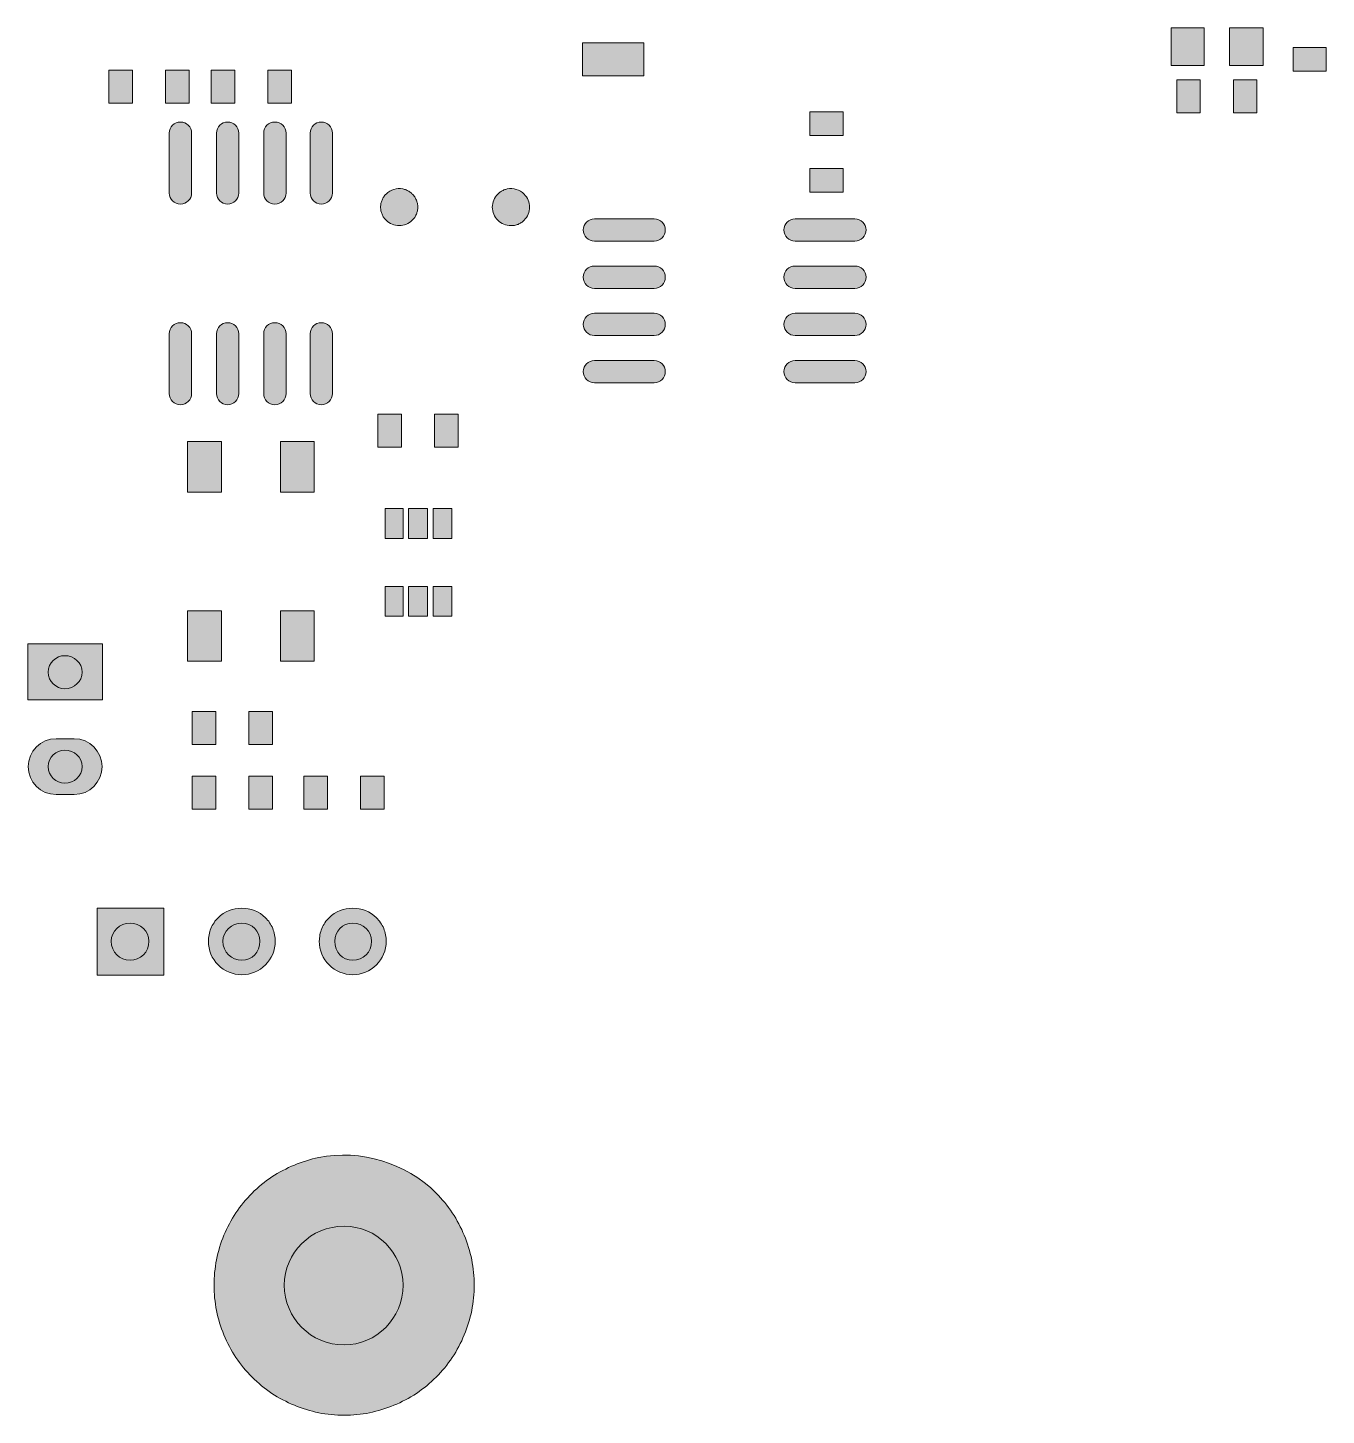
# Model space of a CAD drawing. Extents: x 146 to 361, y 242 to 614.
# Drawn here: x 147.4 to 246.4, y 241.7 to 347.5 of the extents above; entities that cross this region are included whole.
import ezdxf

# ---------------------------------------------------------------- set-up
doc = ezdxf.new("R2010")
doc.units = 0
doc.header["$MEASUREMENT"] = 0
doc.layers.add('Ebene 1', color=7, linetype='Continuous')

msp = doc.modelspace()

# ---------------------------------------------------------------- hatches: boundary and pattern name
at = {"layer": 'Ebene 1', "true_color": 0xffffff}
h = msp.add_hatch(color=7, dxfattribs=at)
h.dxf.hatch_style = 2
h.paths.add_polyline_path([(234.54, 344.63), (237.06, 344.63), (237.06, 347.51), (234.54, 347.51)])
h = msp.add_hatch(color=7, dxfattribs=at)
h.dxf.hatch_style = 2
h.paths.add_polyline_path([(238.98, 344.63), (241.56, 344.63), (241.56, 347.51), (238.98, 347.51)])
h = msp.add_hatch(color=7, dxfattribs=at)
h.dxf.hatch_style = 2
h.paths.add_polyline_path([(189.66, 343.85), (194.34, 343.85), (194.34, 346.37), (189.66, 346.37)])
h = msp.add_hatch(color=7, dxfattribs=at)
h.dxf.hatch_style = 2
h.paths.add_polyline_path([(243.84, 344.21), (246.36, 344.21), (246.36, 346.01), (243.84, 346.01)])
h = msp.add_hatch(color=7, dxfattribs=at)
h.dxf.hatch_style = 2
h.paths.add_polyline_path([(153.54, 341.75), (155.34, 341.75), (155.34, 344.27), (153.54, 344.27)])
h = msp.add_hatch(color=7, dxfattribs=at)
h.dxf.hatch_style = 2
h.paths.add_polyline_path([(157.86, 341.75), (159.66, 341.75), (159.66, 344.27), (157.86, 344.27)])
h = msp.add_hatch(color=7, dxfattribs=at)
h.dxf.hatch_style = 2
h.paths.add_polyline_path([(161.34, 341.75), (163.14, 341.75), (163.14, 344.27), (161.34, 344.27)])
h = msp.add_hatch(color=7, dxfattribs=at)
h.dxf.hatch_style = 2
h.paths.add_polyline_path([(165.66, 341.75), (167.46, 341.75), (167.46, 344.27), (165.66, 344.27)])
h = msp.add_hatch(color=7, dxfattribs=at)
h.dxf.hatch_style = 2
h.paths.add_polyline_path([(234.96, 341.03), (236.76, 341.03), (236.76, 343.55), (234.96, 343.55)])
h = msp.add_hatch(color=7, dxfattribs=at)
h.dxf.hatch_style = 2
h.paths.add_polyline_path([(239.28, 341.03), (241.08, 341.03), (241.08, 343.55), (239.28, 343.55)])
h = msp.add_hatch(color=7, dxfattribs=at)
h.dxf.hatch_style = 2
h.paths.add_polyline_path([(207, 339.29), (209.52, 339.29), (209.52, 341.09), (207, 341.09)])
h = msp.add_hatch(color=7, dxfattribs=at)
h.dxf.hatch_style = 2
edge = h.paths.add_edge_path()
edge.add_spline(control_points=[(159, 334.06), (158.53, 334.06), (158.15, 334.44), (158.15, 334.91), (158.15, 334.91), (158.15, 339.47), (158.15, 339.47), (158.15, 339.94), (158.53, 340.32), (159, 340.32), (159.47, 340.32), (159.85, 339.94), (159.85, 339.47), (159.85, 339.47), (159.85, 334.91), (159.85, 334.91), (159.85, 334.44), (159.47, 334.06), (159, 334.06)], knot_values=[0, 0, 0, 0, 1, 1, 1, 2, 2, 2, 3, 3, 3, 4, 4, 4, 5, 5, 5, 6, 6, 6, 6], degree=3, periodic=1)
h = msp.add_hatch(color=7, dxfattribs=at)
h.dxf.hatch_style = 2
edge = h.paths.add_edge_path()
edge.add_spline(control_points=[(162.6, 334.06), (162.13, 334.06), (161.75, 334.44), (161.75, 334.91), (161.75, 334.91), (161.75, 339.47), (161.75, 339.47), (161.75, 339.94), (162.13, 340.32), (162.6, 340.32), (163.07, 340.32), (163.45, 339.94), (163.45, 339.47), (163.45, 339.47), (163.45, 334.91), (163.45, 334.91), (163.45, 334.44), (163.07, 334.06), (162.6, 334.06)], knot_values=[0, 0, 0, 0, 1, 1, 1, 2, 2, 2, 3, 3, 3, 4, 4, 4, 5, 5, 5, 6, 6, 6, 6], degree=3, periodic=1)
h = msp.add_hatch(color=7, dxfattribs=at)
h.dxf.hatch_style = 2
edge = h.paths.add_edge_path()
edge.add_spline(control_points=[(166.2, 334.06), (165.73, 334.06), (165.35, 334.44), (165.35, 334.91), (165.35, 334.91), (165.35, 339.47), (165.35, 339.47), (165.35, 339.94), (165.73, 340.32), (166.2, 340.32), (166.67, 340.32), (167.05, 339.94), (167.05, 339.47), (167.05, 339.47), (167.05, 334.91), (167.05, 334.91), (167.05, 334.44), (166.67, 334.06), (166.2, 334.06)], knot_values=[0, 0, 0, 0, 1, 1, 1, 2, 2, 2, 3, 3, 3, 4, 4, 4, 5, 5, 5, 6, 6, 6, 6], degree=3, periodic=1)
h = msp.add_hatch(color=7, dxfattribs=at)
h.dxf.hatch_style = 2
edge = h.paths.add_edge_path()
edge.add_spline(control_points=[(169.74, 334.06), (169.27, 334.06), (168.89, 334.44), (168.89, 334.91), (168.89, 334.91), (168.89, 339.47), (168.89, 339.47), (168.89, 339.94), (169.27, 340.32), (169.74, 340.32), (170.21, 340.32), (170.59, 339.94), (170.59, 339.47), (170.59, 339.47), (170.59, 334.91), (170.59, 334.91), (170.59, 334.44), (170.21, 334.06), (169.74, 334.06)], knot_values=[0, 0, 0, 0, 1, 1, 1, 2, 2, 2, 3, 3, 3, 4, 4, 4, 5, 5, 5, 6, 6, 6, 6], degree=3, periodic=1)
h = msp.add_hatch(color=7, dxfattribs=at)
h.dxf.hatch_style = 2
h.paths.add_polyline_path([(207, 334.97), (209.52, 334.97), (209.52, 336.77), (207, 336.77)])
h = msp.add_hatch(color=7, dxfattribs=at)
h.dxf.hatch_style = 2
edge = h.paths.add_edge_path()
edge.add_spline(control_points=[(175.68, 332.42), (175.31, 332.42), (174.94, 332.57), (174.68, 332.83), (174.61, 332.89), (174.55, 332.97), (174.5, 333.04), (174.45, 333.12), (174.41, 333.2), (174.37, 333.29), (174.34, 333.37), (174.31, 333.46), (174.29, 333.55), (174.27, 333.65), (174.26, 333.74), (174.26, 333.83), (174.26, 333.92), (174.27, 334.02), (174.29, 334.11), (174.31, 334.2), (174.34, 334.29), (174.37, 334.37), (174.41, 334.46), (174.45, 334.54), (174.5, 334.62), (174.55, 334.7), (174.61, 334.77), (174.68, 334.83), (175.01, 335.16), (175.5, 335.31), (175.96, 335.22), (176.05, 335.2), (176.14, 335.18), (176.22, 335.14), (176.31, 335.1), (176.39, 335.06), (176.47, 335.01), (176.55, 334.96), (176.62, 334.9), (176.68, 334.83), (176.75, 334.77), (176.81, 334.7), (176.86, 334.62), (176.91, 334.54), (176.95, 334.46), (176.99, 334.37), (177.02, 334.29), (177.05, 334.2), (177.07, 334.11), (177.09, 334.02), (177.1, 333.92), (177.1, 333.83), (177.1, 333.74), (177.09, 333.65), (177.07, 333.55), (177.05, 333.46), (177.02, 333.37), (176.99, 333.29), (176.95, 333.2), (176.91, 333.12), (176.86, 333.04), (176.81, 332.97), (176.75, 332.89), (176.68, 332.83), (176.42, 332.57), (176.06, 332.42), (175.68, 332.42)], knot_values=[0, 0, 0, 0, 1, 1, 1, 2, 2, 2, 3, 3, 3, 4, 4, 4, 5, 5, 5, 6, 6, 6, 7, 7, 7, 8, 8, 8, 9, 9, 9, 10, 10, 10, 11, 11, 11, 12, 12, 12, 13, 13, 13, 14, 14, 14, 15, 15, 15, 16, 16, 16, 17, 17, 17, 18, 18, 18, 19, 19, 19, 20, 20, 20, 21, 21, 21, 22, 22, 22, 22], degree=3, periodic=1)
h = msp.add_hatch(color=7, dxfattribs=at)
h.dxf.hatch_style = 2
edge = h.paths.add_edge_path()
edge.add_spline(control_points=[(184.2, 332.42), (183.83, 332.42), (183.46, 332.57), (183.2, 332.83), (182.93, 333.09), (182.78, 333.46), (182.78, 333.83), (182.78, 334.2), (182.93, 334.57), (183.2, 334.83), (183.26, 334.9), (183.34, 334.96), (183.41, 335.01), (183.49, 335.06), (183.57, 335.1), (183.66, 335.14), (183.74, 335.18), (183.83, 335.2), (183.92, 335.22), (184.38, 335.31), (184.87, 335.16), (185.2, 334.83), (185.47, 334.57), (185.62, 334.2), (185.62, 333.83), (185.62, 333.46), (185.47, 333.09), (185.2, 332.83), (185.14, 332.76), (185.06, 332.7), (184.99, 332.65), (184.91, 332.6), (184.83, 332.56), (184.74, 332.52), (184.66, 332.49), (184.57, 332.46), (184.48, 332.44), (184.39, 332.42), (184.29, 332.42), (184.2, 332.42)], knot_values=[0, 0, 0, 0, 1, 1, 1, 2, 2, 2, 3, 3, 3, 4, 4, 4, 5, 5, 5, 6, 6, 6, 7, 7, 7, 8, 8, 8, 9, 9, 9, 10, 10, 10, 11, 11, 11, 12, 12, 12, 13, 13, 13, 13], degree=3, periodic=1)
h = msp.add_hatch(color=7, dxfattribs=at)
h.dxf.hatch_style = 2
edge = h.paths.add_edge_path()
edge.add_spline(control_points=[(195.12, 331.24), (195.12, 331.24), (190.56, 331.24), (190.56, 331.24), (190.09, 331.24), (189.71, 331.62), (189.71, 332.09), (189.71, 332.56), (190.09, 332.94), (190.56, 332.94), (190.56, 332.94), (195.12, 332.94), (195.12, 332.94), (195.59, 332.94), (195.97, 332.56), (195.97, 332.09), (195.97, 331.62), (195.59, 331.24), (195.12, 331.24)], knot_values=[0, 0, 0, 0, 1, 1, 1, 2, 2, 2, 3, 3, 3, 4, 4, 4, 5, 5, 5, 6, 6, 6, 6], degree=3, periodic=1)
h = msp.add_hatch(color=7, dxfattribs=at)
h.dxf.hatch_style = 2
edge = h.paths.add_edge_path()
edge.add_spline(control_points=[(210.42, 331.24), (210.42, 331.24), (205.86, 331.24), (205.86, 331.24), (205.39, 331.24), (205.01, 331.62), (205.01, 332.09), (205.01, 332.56), (205.39, 332.94), (205.86, 332.94), (205.86, 332.94), (210.42, 332.94), (210.42, 332.94), (210.89, 332.94), (211.27, 332.56), (211.27, 332.09), (211.27, 331.62), (210.89, 331.24), (210.42, 331.24)], knot_values=[0, 0, 0, 0, 1, 1, 1, 2, 2, 2, 3, 3, 3, 4, 4, 4, 5, 5, 5, 6, 6, 6, 6], degree=3, periodic=1)
h = msp.add_hatch(color=7, dxfattribs=at)
h.dxf.hatch_style = 2
edge = h.paths.add_edge_path()
edge.add_spline(control_points=[(195.12, 327.64), (195.12, 327.64), (190.56, 327.64), (190.56, 327.64), (190.09, 327.64), (189.71, 328.02), (189.71, 328.49), (189.71, 328.96), (190.09, 329.34), (190.56, 329.34), (190.56, 329.34), (195.12, 329.34), (195.12, 329.34), (195.59, 329.34), (195.97, 328.96), (195.97, 328.49), (195.97, 328.02), (195.59, 327.64), (195.12, 327.64)], knot_values=[0, 0, 0, 0, 1, 1, 1, 2, 2, 2, 3, 3, 3, 4, 4, 4, 5, 5, 5, 6, 6, 6, 6], degree=3, periodic=1)
h = msp.add_hatch(color=7, dxfattribs=at)
h.dxf.hatch_style = 2
edge = h.paths.add_edge_path()
edge.add_spline(control_points=[(210.42, 327.64), (210.42, 327.64), (205.86, 327.64), (205.86, 327.64), (205.39, 327.64), (205.01, 328.02), (205.01, 328.49), (205.01, 328.96), (205.39, 329.34), (205.86, 329.34), (205.86, 329.34), (210.42, 329.34), (210.42, 329.34), (210.89, 329.34), (211.27, 328.96), (211.27, 328.49), (211.27, 328.02), (210.89, 327.64), (210.42, 327.64)], knot_values=[0, 0, 0, 0, 1, 1, 1, 2, 2, 2, 3, 3, 3, 4, 4, 4, 5, 5, 5, 6, 6, 6, 6], degree=3, periodic=1)
h = msp.add_hatch(color=7, dxfattribs=at)
h.dxf.hatch_style = 2
edge = h.paths.add_edge_path()
edge.add_spline(control_points=[(159, 318.76), (158.53, 318.76), (158.15, 319.14), (158.15, 319.61), (158.15, 319.61), (158.15, 324.17), (158.15, 324.17), (158.15, 324.64), (158.53, 325.02), (159, 325.02), (159.47, 325.02), (159.85, 324.64), (159.85, 324.17), (159.85, 324.17), (159.85, 319.61), (159.85, 319.61), (159.85, 319.14), (159.47, 318.76), (159, 318.76)], knot_values=[0, 0, 0, 0, 1, 1, 1, 2, 2, 2, 3, 3, 3, 4, 4, 4, 5, 5, 5, 6, 6, 6, 6], degree=3, periodic=1)
h = msp.add_hatch(color=7, dxfattribs=at)
h.dxf.hatch_style = 2
edge = h.paths.add_edge_path()
edge.add_spline(control_points=[(162.6, 318.76), (162.13, 318.76), (161.75, 319.14), (161.75, 319.61), (161.75, 319.61), (161.75, 324.17), (161.75, 324.17), (161.75, 324.64), (162.13, 325.02), (162.6, 325.02), (163.07, 325.02), (163.45, 324.64), (163.45, 324.17), (163.45, 324.17), (163.45, 319.61), (163.45, 319.61), (163.45, 319.14), (163.07, 318.76), (162.6, 318.76)], knot_values=[0, 0, 0, 0, 1, 1, 1, 2, 2, 2, 3, 3, 3, 4, 4, 4, 5, 5, 5, 6, 6, 6, 6], degree=3, periodic=1)
h = msp.add_hatch(color=7, dxfattribs=at)
h.dxf.hatch_style = 2
edge = h.paths.add_edge_path()
edge.add_spline(control_points=[(166.2, 318.76), (165.73, 318.76), (165.35, 319.14), (165.35, 319.61), (165.35, 319.61), (165.35, 324.17), (165.35, 324.17), (165.35, 324.64), (165.73, 325.02), (166.2, 325.02), (166.67, 325.02), (167.05, 324.64), (167.05, 324.17), (167.05, 324.17), (167.05, 319.61), (167.05, 319.61), (167.05, 319.14), (166.67, 318.76), (166.2, 318.76)], knot_values=[0, 0, 0, 0, 1, 1, 1, 2, 2, 2, 3, 3, 3, 4, 4, 4, 5, 5, 5, 6, 6, 6, 6], degree=3, periodic=1)
h = msp.add_hatch(color=7, dxfattribs=at)
h.dxf.hatch_style = 2
edge = h.paths.add_edge_path()
edge.add_spline(control_points=[(169.74, 318.76), (169.27, 318.76), (168.89, 319.14), (168.89, 319.61), (168.89, 319.61), (168.89, 324.17), (168.89, 324.17), (168.89, 324.64), (169.27, 325.02), (169.74, 325.02), (170.21, 325.02), (170.59, 324.64), (170.59, 324.17), (170.59, 324.17), (170.59, 319.61), (170.59, 319.61), (170.59, 319.14), (170.21, 318.76), (169.74, 318.76)], knot_values=[0, 0, 0, 0, 1, 1, 1, 2, 2, 2, 3, 3, 3, 4, 4, 4, 5, 5, 5, 6, 6, 6, 6], degree=3, periodic=1)
h = msp.add_hatch(color=7, dxfattribs=at)
h.dxf.hatch_style = 2
edge = h.paths.add_edge_path()
edge.add_spline(control_points=[(195.12, 324.04), (195.12, 324.04), (190.56, 324.04), (190.56, 324.04), (190.09, 324.04), (189.71, 324.42), (189.71, 324.89), (189.71, 325.36), (190.09, 325.74), (190.56, 325.74), (190.56, 325.74), (195.12, 325.74), (195.12, 325.74), (195.59, 325.74), (195.97, 325.36), (195.97, 324.89), (195.97, 324.42), (195.59, 324.04), (195.12, 324.04)], knot_values=[0, 0, 0, 0, 1, 1, 1, 2, 2, 2, 3, 3, 3, 4, 4, 4, 5, 5, 5, 6, 6, 6, 6], degree=3, periodic=1)
h = msp.add_hatch(color=7, dxfattribs=at)
h.dxf.hatch_style = 2
edge = h.paths.add_edge_path()
edge.add_spline(control_points=[(210.42, 324.04), (210.42, 324.04), (205.86, 324.04), (205.86, 324.04), (205.39, 324.04), (205.01, 324.42), (205.01, 324.89), (205.01, 325.36), (205.39, 325.74), (205.86, 325.74), (205.86, 325.74), (210.42, 325.74), (210.42, 325.74), (210.89, 325.74), (211.27, 325.36), (211.27, 324.89), (211.27, 324.42), (210.89, 324.04), (210.42, 324.04)], knot_values=[0, 0, 0, 0, 1, 1, 1, 2, 2, 2, 3, 3, 3, 4, 4, 4, 5, 5, 5, 6, 6, 6, 6], degree=3, periodic=1)
h = msp.add_hatch(color=7, dxfattribs=at)
h.dxf.hatch_style = 2
edge = h.paths.add_edge_path()
edge.add_spline(control_points=[(195.12, 320.44), (195.12, 320.44), (190.56, 320.44), (190.56, 320.44), (190.09, 320.44), (189.71, 320.82), (189.71, 321.29), (189.71, 321.76), (190.09, 322.14), (190.56, 322.14), (190.56, 322.14), (195.12, 322.14), (195.12, 322.14), (195.59, 322.14), (195.97, 321.76), (195.97, 321.29), (195.97, 320.82), (195.59, 320.44), (195.12, 320.44)], knot_values=[0, 0, 0, 0, 1, 1, 1, 2, 2, 2, 3, 3, 3, 4, 4, 4, 5, 5, 5, 6, 6, 6, 6], degree=3, periodic=1)
h = msp.add_hatch(color=7, dxfattribs=at)
h.dxf.hatch_style = 2
edge = h.paths.add_edge_path()
edge.add_spline(control_points=[(210.42, 320.44), (210.42, 320.44), (205.86, 320.44), (205.86, 320.44), (205.39, 320.44), (205.01, 320.82), (205.01, 321.29), (205.01, 321.76), (205.39, 322.14), (205.86, 322.14), (205.86, 322.14), (210.42, 322.14), (210.42, 322.14), (210.89, 322.14), (211.27, 321.76), (211.27, 321.29), (211.27, 320.82), (210.89, 320.44), (210.42, 320.44)], knot_values=[0, 0, 0, 0, 1, 1, 1, 2, 2, 2, 3, 3, 3, 4, 4, 4, 5, 5, 5, 6, 6, 6, 6], degree=3, periodic=1)
h = msp.add_hatch(color=7, dxfattribs=at)
h.dxf.hatch_style = 2
h.paths.add_polyline_path([(174.06, 315.53), (175.86, 315.53), (175.86, 318.05), (174.06, 318.05)])
h = msp.add_hatch(color=7, dxfattribs=at)
h.dxf.hatch_style = 2
h.paths.add_polyline_path([(178.38, 315.53), (180.18, 315.53), (180.18, 318.05), (178.38, 318.05)])
h = msp.add_hatch(color=7, dxfattribs=at)
h.dxf.hatch_style = 2
h.paths.add_polyline_path([(159.54, 312.11), (162.12, 312.11), (162.12, 315.95), (159.54, 315.95)])
h = msp.add_hatch(color=7, dxfattribs=at)
h.dxf.hatch_style = 2
h.paths.add_polyline_path([(166.62, 312.11), (169.2, 312.11), (169.2, 315.95), (166.62, 315.95)])
h = msp.add_hatch(color=7, dxfattribs=at)
h.dxf.hatch_style = 2
h.paths.add_polyline_path([(174.6, 308.57), (175.98, 308.57), (175.98, 310.85), (174.6, 310.85)])
h = msp.add_hatch(color=7, dxfattribs=at)
h.dxf.hatch_style = 2
h.paths.add_polyline_path([(176.4, 308.57), (177.84, 308.57), (177.84, 310.85), (176.4, 310.85)])
h = msp.add_hatch(color=7, dxfattribs=at)
h.dxf.hatch_style = 2
h.paths.add_polyline_path([(178.26, 308.57), (179.7, 308.57), (179.7, 310.85), (178.26, 310.85)])
h = msp.add_hatch(color=7, dxfattribs=at)
h.dxf.hatch_style = 2
h.paths.add_polyline_path([(174.6, 302.63), (175.98, 302.63), (175.98, 304.91), (174.6, 304.91)])
h = msp.add_hatch(color=7, dxfattribs=at)
h.dxf.hatch_style = 2
h.paths.add_polyline_path([(176.4, 302.63), (177.84, 302.63), (177.84, 304.91), (176.4, 304.91)])
h = msp.add_hatch(color=7, dxfattribs=at)
h.dxf.hatch_style = 2
h.paths.add_polyline_path([(178.26, 302.63), (179.7, 302.63), (179.7, 304.91), (178.26, 304.91)])
h = msp.add_hatch(color=7, dxfattribs=at)
h.dxf.hatch_style = 2
h.paths.add_polyline_path([(159.54, 299.21), (162.12, 299.21), (162.12, 303.05), (159.54, 303.05)])
h = msp.add_hatch(color=7, dxfattribs=at)
h.dxf.hatch_style = 2
h.paths.add_polyline_path([(166.62, 299.21), (169.2, 299.21), (169.2, 303.05), (166.62, 303.05)])
h = msp.add_hatch(color=7, dxfattribs=at)
h.dxf.hatch_style = 2
h.paths.add_polyline_path([(147.36, 296.27), (153.06, 296.27), (153.06, 300.53), (147.36, 300.53)])
h = msp.add_hatch(color=7, dxfattribs=at)
h.dxf.hatch_style = 2
h.paths.add_polyline_path([(159.9, 292.85), (161.7, 292.85), (161.7, 295.37), (159.9, 295.37)])
h = msp.add_hatch(color=7, dxfattribs=at)
h.dxf.hatch_style = 2
h.paths.add_polyline_path([(164.22, 292.85), (166.02, 292.85), (166.02, 295.37), (164.22, 295.37)])
h = msp.add_hatch(color=7, dxfattribs=at)
h.dxf.hatch_style = 2
edge = h.paths.add_edge_path()
edge.add_spline(control_points=[(150.9, 289.04), (150.9, 289.04), (149.52, 289.04), (149.52, 289.04), (148.35, 289.04), (147.39, 290), (147.39, 291.17), (147.39, 292.34), (148.35, 293.3), (149.52, 293.3), (149.52, 293.3), (150.9, 293.3), (150.9, 293.3), (152.07, 293.3), (153.03, 292.34), (153.03, 291.17), (153.03, 290), (152.07, 289.04), (150.9, 289.04)], knot_values=[0, 0, 0, 0, 1, 1, 1, 2, 2, 2, 3, 3, 3, 4, 4, 4, 5, 5, 5, 6, 6, 6, 6], degree=3, periodic=1)
h = msp.add_hatch(color=7, dxfattribs=at)
h.dxf.hatch_style = 2
h.paths.add_polyline_path([(159.9, 287.93), (161.7, 287.93), (161.7, 290.45), (159.9, 290.45)])
h = msp.add_hatch(color=7, dxfattribs=at)
h.dxf.hatch_style = 2
h.paths.add_polyline_path([(164.22, 287.93), (166.02, 287.93), (166.02, 290.45), (164.22, 290.45)])
h = msp.add_hatch(color=7, dxfattribs=at)
h.dxf.hatch_style = 2
h.paths.add_polyline_path([(168.42, 287.93), (170.22, 287.93), (170.22, 290.45), (168.42, 290.45)])
h = msp.add_hatch(color=7, dxfattribs=at)
h.dxf.hatch_style = 2
h.paths.add_polyline_path([(172.74, 287.93), (174.54, 287.93), (174.54, 290.45), (172.74, 290.45)])
h = msp.add_hatch(color=7, dxfattribs=at)
h.dxf.hatch_style = 2
edge = h.paths.add_edge_path()
edge.add_spline(control_points=[(163.68, 275.3), (163.01, 275.3), (162.35, 275.57), (161.88, 276.05), (161.4, 276.52), (161.13, 277.18), (161.13, 277.85), (161.13, 278.02), (161.15, 278.18), (161.18, 278.35), (161.21, 278.51), (161.26, 278.67), (161.32, 278.83), (161.39, 278.98), (161.47, 279.13), (161.56, 279.27), (161.65, 279.41), (161.76, 279.54), (161.88, 279.65), (162.82, 280.61), (164.54, 280.61), (165.48, 279.65), (165.6, 279.54), (165.71, 279.41), (165.8, 279.27), (165.89, 279.13), (165.97, 278.98), (166.04, 278.83), (166.1, 278.67), (166.15, 278.51), (166.18, 278.35), (166.22, 278.18), (166.23, 278.02), (166.23, 277.85), (166.23, 277.18), (165.96, 276.52), (165.48, 276.05), (165.01, 275.57), (164.35, 275.3), (163.68, 275.3)], knot_values=[0, 0, 0, 0, 1, 1, 1, 2, 2, 2, 3, 3, 3, 4, 4, 4, 5, 5, 5, 6, 6, 6, 7, 7, 7, 8, 8, 8, 9, 9, 9, 10, 10, 10, 11, 11, 11, 12, 12, 12, 13, 13, 13, 13], degree=3, periodic=1)
h = msp.add_hatch(color=7, dxfattribs=at)
h.dxf.hatch_style = 2
edge = h.paths.add_edge_path()
edge.add_spline(control_points=[(172.14, 275.3), (171.47, 275.3), (170.81, 275.57), (170.34, 276.05), (169.86, 276.52), (169.59, 277.18), (169.59, 277.85), (169.59, 278.02), (169.61, 278.18), (169.64, 278.35), (169.67, 278.51), (169.72, 278.67), (169.78, 278.83), (169.85, 278.98), (169.93, 279.13), (170.02, 279.27), (170.11, 279.41), (170.22, 279.54), (170.34, 279.65), (171.28, 280.61), (173, 280.61), (173.94, 279.65), (174.06, 279.54), (174.17, 279.41), (174.26, 279.27), (174.35, 279.13), (174.43, 278.98), (174.5, 278.83), (174.56, 278.67), (174.61, 278.51), (174.64, 278.35), (174.68, 278.18), (174.69, 278.02), (174.69, 277.85), (174.69, 277.18), (174.42, 276.52), (173.94, 276.05), (173.47, 275.57), (172.81, 275.3), (172.14, 275.3)], knot_values=[0, 0, 0, 0, 1, 1, 1, 2, 2, 2, 3, 3, 3, 4, 4, 4, 5, 5, 5, 6, 6, 6, 7, 7, 7, 8, 8, 8, 9, 9, 9, 10, 10, 10, 11, 11, 11, 12, 12, 12, 13, 13, 13, 13], degree=3, periodic=1)
h = msp.add_hatch(color=7, dxfattribs=at)
h.dxf.hatch_style = 2
h.paths.add_polyline_path([(152.64, 275.27), (157.74, 275.27), (157.74, 280.37), (152.64, 280.37)])
h = msp.add_hatch(color=7, dxfattribs=at)
h.dxf.hatch_style = 2
edge = h.paths.add_edge_path()
edge.add_spline(control_points=[(171.48, 241.71), (170.83, 241.71), (170.18, 241.77), (169.54, 241.9), (168.91, 242.03), (168.28, 242.22), (167.69, 242.47), (167.09, 242.72), (166.51, 243.02), (165.97, 243.38), (165.43, 243.74), (164.92, 244.16), (164.46, 244.62), (164.01, 245.07), (163.59, 245.58), (163.23, 246.12), (162.87, 246.66), (162.57, 247.24), (162.32, 247.84), (162.07, 248.44), (161.88, 249.06), (161.75, 249.69), (161.63, 250.33), (161.56, 250.98), (161.56, 251.63), (161.56, 252.28), (161.63, 252.93), (161.75, 253.57), (161.88, 254.2), (162.07, 254.83), (162.32, 255.43), (162.57, 256.02), (162.87, 256.6), (163.23, 257.14), (163.59, 257.68), (164.01, 258.19), (164.46, 258.65), (164.92, 259.1), (165.43, 259.52), (165.97, 259.88), (166.51, 260.24), (167.09, 260.54), (167.69, 260.79), (168.28, 261.04), (168.91, 261.23), (169.54, 261.36), (172.76, 262.01), (176.19, 260.95), (178.5, 258.65), (178.95, 258.19), (179.37, 257.68), (179.73, 257.14), (180.09, 256.6), (180.39, 256.02), (180.64, 255.43), (180.89, 254.83), (181.08, 254.2), (181.21, 253.57), (181.34, 252.93), (181.4, 252.28), (181.4, 251.63), (181.4, 250.98), (181.34, 250.33), (181.21, 249.69), (181.08, 249.06), (180.89, 248.44), (180.64, 247.84), (180.39, 247.24), (180.09, 246.66), (179.73, 246.12), (179.37, 245.58), (178.95, 245.07), (178.5, 244.62), (178.04, 244.16), (177.53, 243.74), (176.99, 243.38), (176.45, 243.02), (175.87, 242.72), (175.27, 242.47), (174.68, 242.22), (174.05, 242.03), (173.42, 241.9), (172.78, 241.77), (172.13, 241.71), (171.48, 241.71)], knot_values=[0, 0, 0, 0, 1, 1, 1, 2, 2, 2, 3, 3, 3, 4, 4, 4, 5, 5, 5, 6, 6, 6, 7, 7, 7, 8, 8, 8, 9, 9, 9, 10, 10, 10, 11, 11, 11, 12, 12, 12, 13, 13, 13, 14, 14, 14, 15, 15, 15, 16, 16, 16, 17, 17, 17, 18, 18, 18, 19, 19, 19, 20, 20, 20, 21, 21, 21, 22, 22, 22, 23, 23, 23, 24, 24, 24, 25, 25, 25, 26, 26, 26, 27, 27, 27, 28, 28, 28, 28], degree=3, periodic=1)

# ---------------------------------------------------------------- linework, layer by layer
at = {"layer": 'Ebene 1', "lineweight": 0}
for points in [[(234.54, 344.63), (237.06, 344.63), (237.06, 347.51), (234.54, 347.51), (234.54, 344.63)], [(238.98, 344.63), (241.56, 344.63), (241.56, 347.51), (238.98, 347.51), (238.98, 344.63)], [(189.66, 343.85), (194.34, 343.85), (194.34, 346.37), (189.66, 346.37), (189.66, 343.85)], [(243.84, 344.21), (246.36, 344.21), (246.36, 346.01), (243.84, 346.01), (243.84, 344.21)], [(153.54, 341.75), (155.34, 341.75), (155.34, 344.27), (153.54, 344.27), (153.54, 341.75)], [(157.86, 341.75), (159.66, 341.75), (159.66, 344.27), (157.86, 344.27), (157.86, 341.75)], [(161.34, 341.75), (163.14, 341.75), (163.14, 344.27), (161.34, 344.27), (161.34, 341.75)], [(165.66, 341.75), (167.46, 341.75), (167.46, 344.27), (165.66, 344.27), (165.66, 341.75)], [(234.96, 341.03), (236.76, 341.03), (236.76, 343.55), (234.96, 343.55), (234.96, 341.03)], [(239.28, 341.03), (241.08, 341.03), (241.08, 343.55), (239.28, 343.55), (239.28, 341.03)], [(207, 339.29), (209.52, 339.29), (209.52, 341.09), (207, 341.09), (207, 339.29)], [(207, 334.97), (209.52, 334.97), (209.52, 336.77), (207, 336.77), (207, 334.97)], [(174.06, 315.53), (175.86, 315.53), (175.86, 318.05), (174.06, 318.05), (174.06, 315.53)], [(178.38, 315.53), (180.18, 315.53), (180.18, 318.05), (178.38, 318.05), (178.38, 315.53)], [(159.54, 312.11), (162.12, 312.11), (162.12, 315.95), (159.54, 315.95), (159.54, 312.11)], [(166.62, 312.11), (169.2, 312.11), (169.2, 315.95), (166.62, 315.95), (166.62, 312.11)], [(174.6, 308.57), (175.98, 308.57), (175.98, 310.85), (174.6, 310.85), (174.6, 308.57)], [(176.4, 308.57), (177.84, 308.57), (177.84, 310.85), (176.4, 310.85), (176.4, 308.57)], [(178.26, 308.57), (179.7, 308.57), (179.7, 310.85), (178.26, 310.85), (178.26, 308.57)], [(174.6, 302.63), (175.98, 302.63), (175.98, 304.91), (174.6, 304.91), (174.6, 302.63)], [(176.4, 302.63), (177.84, 302.63), (177.84, 304.91), (176.4, 304.91), (176.4, 302.63)], [(178.26, 302.63), (179.7, 302.63), (179.7, 304.91), (178.26, 304.91), (178.26, 302.63)], [(159.54, 299.21), (162.12, 299.21), (162.12, 303.05), (159.54, 303.05), (159.54, 299.21)], [(166.62, 299.21), (169.2, 299.21), (169.2, 303.05), (166.62, 303.05), (166.62, 299.21)], [(147.36, 296.27), (153.06, 296.27), (153.06, 300.53), (147.36, 300.53), (147.36, 296.27)], [(159.9, 292.85), (161.7, 292.85), (161.7, 295.37), (159.9, 295.37), (159.9, 292.85)], [(164.22, 292.85), (166.02, 292.85), (166.02, 295.37), (164.22, 295.37), (164.22, 292.85)], [(159.9, 287.93), (161.7, 287.93), (161.7, 290.45), (159.9, 290.45), (159.9, 287.93)], [(164.22, 287.93), (166.02, 287.93), (166.02, 290.45), (164.22, 290.45), (164.22, 287.93)], [(168.42, 287.93), (170.22, 287.93), (170.22, 290.45), (168.42, 290.45), (168.42, 287.93)], [(172.74, 287.93), (174.54, 287.93), (174.54, 290.45), (172.74, 290.45), (172.74, 287.93)], [(152.64, 275.27), (157.74, 275.27), (157.74, 280.37), (152.64, 280.37), (152.64, 275.27)]]:
    msp.add_lwpolyline(points, dxfattribs=at)
for points, knots in [([(159, 334.06), (158.53, 334.06), (158.15, 334.44), (158.15, 334.91), (158.15, 334.91), (158.15, 339.47), (158.15, 339.47), (158.15, 339.94), (158.53, 340.32), (159, 340.32), (159.47, 340.32), (159.85, 339.94), (159.85, 339.47), (159.85, 339.47), (159.85, 334.91), (159.85, 334.91), (159.85, 334.44), (159.47, 334.06), (159, 334.06)], [0, 0, 0, 0, 1, 1, 1, 2, 2, 2, 3, 3, 3, 4, 4, 4, 5, 5, 5, 6, 6, 6, 6]), ([(162.6, 334.06), (162.13, 334.06), (161.75, 334.44), (161.75, 334.91), (161.75, 334.91), (161.75, 339.47), (161.75, 339.47), (161.75, 339.94), (162.13, 340.32), (162.6, 340.32), (163.07, 340.32), (163.45, 339.94), (163.45, 339.47), (163.45, 339.47), (163.45, 334.91), (163.45, 334.91), (163.45, 334.44), (163.07, 334.06), (162.6, 334.06)], [0, 0, 0, 0, 1, 1, 1, 2, 2, 2, 3, 3, 3, 4, 4, 4, 5, 5, 5, 6, 6, 6, 6]), ([(166.2, 334.06), (165.73, 334.06), (165.35, 334.44), (165.35, 334.91), (165.35, 334.91), (165.35, 339.47), (165.35, 339.47), (165.35, 339.94), (165.73, 340.32), (166.2, 340.32), (166.67, 340.32), (167.05, 339.94), (167.05, 339.47), (167.05, 339.47), (167.05, 334.91), (167.05, 334.91), (167.05, 334.44), (166.67, 334.06), (166.2, 334.06)], [0, 0, 0, 0, 1, 1, 1, 2, 2, 2, 3, 3, 3, 4, 4, 4, 5, 5, 5, 6, 6, 6, 6]), ([(169.74, 334.06), (169.27, 334.06), (168.89, 334.44), (168.89, 334.91), (168.89, 334.91), (168.89, 339.47), (168.89, 339.47), (168.89, 339.94), (169.27, 340.32), (169.74, 340.32), (170.21, 340.32), (170.59, 339.94), (170.59, 339.47), (170.59, 339.47), (170.59, 334.91), (170.59, 334.91), (170.59, 334.44), (170.21, 334.06), (169.74, 334.06)], [0, 0, 0, 0, 1, 1, 1, 2, 2, 2, 3, 3, 3, 4, 4, 4, 5, 5, 5, 6, 6, 6, 6]), ([(175.68, 332.42), (175.31, 332.42), (174.94, 332.57), (174.68, 332.83), (174.61, 332.89), (174.55, 332.97), (174.5, 333.04), (174.45, 333.12), (174.41, 333.2), (174.37, 333.29), (174.34, 333.37), (174.31, 333.46), (174.29, 333.55), (174.27, 333.65), (174.26, 333.74), (174.26, 333.83), (174.26, 333.92), (174.27, 334.02), (174.29, 334.11), (174.31, 334.2), (174.34, 334.29), (174.37, 334.37), (174.41, 334.46), (174.45, 334.54), (174.5, 334.62), (174.55, 334.7), (174.61, 334.77), (174.68, 334.83), (175.01, 335.16), (175.5, 335.31), (175.96, 335.22), (176.05, 335.2), (176.14, 335.18), (176.22, 335.14), (176.31, 335.1), (176.39, 335.06), (176.47, 335.01), (176.55, 334.96), (176.62, 334.9), (176.68, 334.83), (176.75, 334.77), (176.81, 334.7), (176.86, 334.62), (176.91, 334.54), (176.95, 334.46), (176.99, 334.37), (177.02, 334.29), (177.05, 334.2), (177.07, 334.11), (177.09, 334.02), (177.1, 333.92), (177.1, 333.83), (177.1, 333.74), (177.09, 333.65), (177.07, 333.55), (177.05, 333.46), (177.02, 333.37), (176.99, 333.29), (176.95, 333.2), (176.91, 333.12), (176.86, 333.04), (176.81, 332.97), (176.75, 332.89), (176.68, 332.83), (176.42, 332.57), (176.06, 332.42), (175.68, 332.42)], [0, 0, 0, 0, 1, 1, 1, 2, 2, 2, 3, 3, 3, 4, 4, 4, 5, 5, 5, 6, 6, 6, 7, 7, 7, 8, 8, 8, 9, 9, 9, 10, 10, 10, 11, 11, 11, 12, 12, 12, 13, 13, 13, 14, 14, 14, 15, 15, 15, 16, 16, 16, 17, 17, 17, 18, 18, 18, 19, 19, 19, 20, 20, 20, 21, 21, 21, 22, 22, 22, 22]), ([(184.2, 332.42), (183.83, 332.42), (183.46, 332.57), (183.2, 332.83), (182.93, 333.09), (182.78, 333.46), (182.78, 333.83), (182.78, 334.2), (182.93, 334.57), (183.2, 334.83), (183.26, 334.9), (183.34, 334.96), (183.41, 335.01), (183.49, 335.06), (183.57, 335.1), (183.66, 335.14), (183.74, 335.18), (183.83, 335.2), (183.92, 335.22), (184.38, 335.31), (184.87, 335.16), (185.2, 334.83), (185.47, 334.57), (185.62, 334.2), (185.62, 333.83), (185.62, 333.46), (185.47, 333.09), (185.2, 332.83), (185.14, 332.76), (185.06, 332.7), (184.99, 332.65), (184.91, 332.6), (184.83, 332.56), (184.74, 332.52), (184.66, 332.49), (184.57, 332.46), (184.48, 332.44), (184.39, 332.42), (184.29, 332.42), (184.2, 332.42)], [0, 0, 0, 0, 1, 1, 1, 2, 2, 2, 3, 3, 3, 4, 4, 4, 5, 5, 5, 6, 6, 6, 7, 7, 7, 8, 8, 8, 9, 9, 9, 10, 10, 10, 11, 11, 11, 12, 12, 12, 13, 13, 13, 13]), ([(195.12, 331.24), (195.12, 331.24), (190.56, 331.24), (190.56, 331.24), (190.09, 331.24), (189.71, 331.62), (189.71, 332.09), (189.71, 332.56), (190.09, 332.94), (190.56, 332.94), (190.56, 332.94), (195.12, 332.94), (195.12, 332.94), (195.59, 332.94), (195.97, 332.56), (195.97, 332.09), (195.97, 331.62), (195.59, 331.24), (195.12, 331.24)], [0, 0, 0, 0, 1, 1, 1, 2, 2, 2, 3, 3, 3, 4, 4, 4, 5, 5, 5, 6, 6, 6, 6]), ([(210.42, 331.24), (210.42, 331.24), (205.86, 331.24), (205.86, 331.24), (205.39, 331.24), (205.01, 331.62), (205.01, 332.09), (205.01, 332.56), (205.39, 332.94), (205.86, 332.94), (205.86, 332.94), (210.42, 332.94), (210.42, 332.94), (210.89, 332.94), (211.27, 332.56), (211.27, 332.09), (211.27, 331.62), (210.89, 331.24), (210.42, 331.24)], [0, 0, 0, 0, 1, 1, 1, 2, 2, 2, 3, 3, 3, 4, 4, 4, 5, 5, 5, 6, 6, 6, 6]), ([(195.12, 327.64), (195.12, 327.64), (190.56, 327.64), (190.56, 327.64), (190.09, 327.64), (189.71, 328.02), (189.71, 328.49), (189.71, 328.96), (190.09, 329.34), (190.56, 329.34), (190.56, 329.34), (195.12, 329.34), (195.12, 329.34), (195.59, 329.34), (195.97, 328.96), (195.97, 328.49), (195.97, 328.02), (195.59, 327.64), (195.12, 327.64)], [0, 0, 0, 0, 1, 1, 1, 2, 2, 2, 3, 3, 3, 4, 4, 4, 5, 5, 5, 6, 6, 6, 6]), ([(210.42, 327.64), (210.42, 327.64), (205.86, 327.64), (205.86, 327.64), (205.39, 327.64), (205.01, 328.02), (205.01, 328.49), (205.01, 328.96), (205.39, 329.34), (205.86, 329.34), (205.86, 329.34), (210.42, 329.34), (210.42, 329.34), (210.89, 329.34), (211.27, 328.96), (211.27, 328.49), (211.27, 328.02), (210.89, 327.64), (210.42, 327.64)], [0, 0, 0, 0, 1, 1, 1, 2, 2, 2, 3, 3, 3, 4, 4, 4, 5, 5, 5, 6, 6, 6, 6]), ([(159, 318.76), (158.53, 318.76), (158.15, 319.14), (158.15, 319.61), (158.15, 319.61), (158.15, 324.17), (158.15, 324.17), (158.15, 324.64), (158.53, 325.02), (159, 325.02), (159.47, 325.02), (159.85, 324.64), (159.85, 324.17), (159.85, 324.17), (159.85, 319.61), (159.85, 319.61), (159.85, 319.14), (159.47, 318.76), (159, 318.76)], [0, 0, 0, 0, 1, 1, 1, 2, 2, 2, 3, 3, 3, 4, 4, 4, 5, 5, 5, 6, 6, 6, 6]), ([(162.6, 318.76), (162.13, 318.76), (161.75, 319.14), (161.75, 319.61), (161.75, 319.61), (161.75, 324.17), (161.75, 324.17), (161.75, 324.64), (162.13, 325.02), (162.6, 325.02), (163.07, 325.02), (163.45, 324.64), (163.45, 324.17), (163.45, 324.17), (163.45, 319.61), (163.45, 319.61), (163.45, 319.14), (163.07, 318.76), (162.6, 318.76)], [0, 0, 0, 0, 1, 1, 1, 2, 2, 2, 3, 3, 3, 4, 4, 4, 5, 5, 5, 6, 6, 6, 6]), ([(166.2, 318.76), (165.73, 318.76), (165.35, 319.14), (165.35, 319.61), (165.35, 319.61), (165.35, 324.17), (165.35, 324.17), (165.35, 324.64), (165.73, 325.02), (166.2, 325.02), (166.67, 325.02), (167.05, 324.64), (167.05, 324.17), (167.05, 324.17), (167.05, 319.61), (167.05, 319.61), (167.05, 319.14), (166.67, 318.76), (166.2, 318.76)], [0, 0, 0, 0, 1, 1, 1, 2, 2, 2, 3, 3, 3, 4, 4, 4, 5, 5, 5, 6, 6, 6, 6]), ([(169.74, 318.76), (169.27, 318.76), (168.89, 319.14), (168.89, 319.61), (168.89, 319.61), (168.89, 324.17), (168.89, 324.17), (168.89, 324.64), (169.27, 325.02), (169.74, 325.02), (170.21, 325.02), (170.59, 324.64), (170.59, 324.17), (170.59, 324.17), (170.59, 319.61), (170.59, 319.61), (170.59, 319.14), (170.21, 318.76), (169.74, 318.76)], [0, 0, 0, 0, 1, 1, 1, 2, 2, 2, 3, 3, 3, 4, 4, 4, 5, 5, 5, 6, 6, 6, 6]), ([(195.12, 324.04), (195.12, 324.04), (190.56, 324.04), (190.56, 324.04), (190.09, 324.04), (189.71, 324.42), (189.71, 324.89), (189.71, 325.36), (190.09, 325.74), (190.56, 325.74), (190.56, 325.74), (195.12, 325.74), (195.12, 325.74), (195.59, 325.74), (195.97, 325.36), (195.97, 324.89), (195.97, 324.42), (195.59, 324.04), (195.12, 324.04)], [0, 0, 0, 0, 1, 1, 1, 2, 2, 2, 3, 3, 3, 4, 4, 4, 5, 5, 5, 6, 6, 6, 6]), ([(210.42, 324.04), (210.42, 324.04), (205.86, 324.04), (205.86, 324.04), (205.39, 324.04), (205.01, 324.42), (205.01, 324.89), (205.01, 325.36), (205.39, 325.74), (205.86, 325.74), (205.86, 325.74), (210.42, 325.74), (210.42, 325.74), (210.89, 325.74), (211.27, 325.36), (211.27, 324.89), (211.27, 324.42), (210.89, 324.04), (210.42, 324.04)], [0, 0, 0, 0, 1, 1, 1, 2, 2, 2, 3, 3, 3, 4, 4, 4, 5, 5, 5, 6, 6, 6, 6]), ([(195.12, 320.44), (195.12, 320.44), (190.56, 320.44), (190.56, 320.44), (190.09, 320.44), (189.71, 320.82), (189.71, 321.29), (189.71, 321.76), (190.09, 322.14), (190.56, 322.14), (190.56, 322.14), (195.12, 322.14), (195.12, 322.14), (195.59, 322.14), (195.97, 321.76), (195.97, 321.29), (195.97, 320.82), (195.59, 320.44), (195.12, 320.44)], [0, 0, 0, 0, 1, 1, 1, 2, 2, 2, 3, 3, 3, 4, 4, 4, 5, 5, 5, 6, 6, 6, 6]), ([(210.42, 320.44), (210.42, 320.44), (205.86, 320.44), (205.86, 320.44), (205.39, 320.44), (205.01, 320.82), (205.01, 321.29), (205.01, 321.76), (205.39, 322.14), (205.86, 322.14), (205.86, 322.14), (210.42, 322.14), (210.42, 322.14), (210.89, 322.14), (211.27, 321.76), (211.27, 321.29), (211.27, 320.82), (210.89, 320.44), (210.42, 320.44)], [0, 0, 0, 0, 1, 1, 1, 2, 2, 2, 3, 3, 3, 4, 4, 4, 5, 5, 5, 6, 6, 6, 6]), ([(150.18, 299.63), (150.9, 299.63), (151.5, 299.09), (151.5, 298.37), (151.5, 297.65), (150.9, 297.11), (150.18, 297.11), (149.52, 297.11), (148.92, 297.65), (148.92, 298.37), (148.92, 299.09), (149.52, 299.63), (150.18, 299.63)], [0, 0, 0, 0, 1, 1, 1, 2, 2, 2, 3, 3, 3, 4, 4, 4, 4]), ([(150.9, 289.04), (150.9, 289.04), (149.52, 289.04), (149.52, 289.04), (148.35, 289.04), (147.39, 290), (147.39, 291.17), (147.39, 292.34), (148.35, 293.3), (149.52, 293.3), (149.52, 293.3), (150.9, 293.3), (150.9, 293.3), (152.07, 293.3), (153.03, 292.34), (153.03, 291.17), (153.03, 290), (152.07, 289.04), (150.9, 289.04)], [0, 0, 0, 0, 1, 1, 1, 2, 2, 2, 3, 3, 3, 4, 4, 4, 5, 5, 5, 6, 6, 6, 6]), ([(150.18, 292.43), (150.9, 292.43), (151.5, 291.89), (151.5, 291.17), (151.5, 290.45), (150.9, 289.91), (150.18, 289.91), (149.52, 289.91), (148.92, 290.45), (148.92, 291.17), (148.92, 291.89), (149.52, 292.43), (150.18, 292.43)], [0, 0, 0, 0, 1, 1, 1, 2, 2, 2, 3, 3, 3, 4, 4, 4, 4]), ([(163.68, 275.3), (163.01, 275.3), (162.35, 275.57), (161.88, 276.05), (161.4, 276.52), (161.13, 277.18), (161.13, 277.85), (161.13, 278.02), (161.15, 278.18), (161.18, 278.35), (161.21, 278.51), (161.26, 278.67), (161.32, 278.83), (161.39, 278.98), (161.47, 279.13), (161.56, 279.27), (161.65, 279.41), (161.76, 279.54), (161.88, 279.65), (162.82, 280.61), (164.54, 280.61), (165.48, 279.65), (165.6, 279.54), (165.71, 279.41), (165.8, 279.27), (165.89, 279.13), (165.97, 278.98), (166.04, 278.83), (166.1, 278.67), (166.15, 278.51), (166.18, 278.35), (166.22, 278.18), (166.23, 278.02), (166.23, 277.85), (166.23, 277.18), (165.96, 276.52), (165.48, 276.05), (165.01, 275.57), (164.35, 275.3), (163.68, 275.3)], [0, 0, 0, 0, 1, 1, 1, 2, 2, 2, 3, 3, 3, 4, 4, 4, 5, 5, 5, 6, 6, 6, 7, 7, 7, 8, 8, 8, 9, 9, 9, 10, 10, 10, 11, 11, 11, 12, 12, 12, 13, 13, 13, 13]), ([(172.14, 275.3), (171.47, 275.3), (170.81, 275.57), (170.34, 276.05), (169.86, 276.52), (169.59, 277.18), (169.59, 277.85), (169.59, 278.02), (169.61, 278.18), (169.64, 278.35), (169.67, 278.51), (169.72, 278.67), (169.78, 278.83), (169.85, 278.98), (169.93, 279.13), (170.02, 279.27), (170.11, 279.41), (170.22, 279.54), (170.34, 279.65), (171.28, 280.61), (173, 280.61), (173.94, 279.65), (174.06, 279.54), (174.17, 279.41), (174.26, 279.27), (174.35, 279.13), (174.43, 278.98), (174.5, 278.83), (174.56, 278.67), (174.61, 278.51), (174.64, 278.35), (174.68, 278.18), (174.69, 278.02), (174.69, 277.85), (174.69, 277.18), (174.42, 276.52), (173.94, 276.05), (173.47, 275.57), (172.81, 275.3), (172.14, 275.3)], [0, 0, 0, 0, 1, 1, 1, 2, 2, 2, 3, 3, 3, 4, 4, 4, 5, 5, 5, 6, 6, 6, 7, 7, 7, 8, 8, 8, 9, 9, 9, 10, 10, 10, 11, 11, 11, 12, 12, 12, 13, 13, 13, 13]), ([(155.16, 279.23), (155.94, 279.23), (156.6, 278.63), (156.6, 277.85), (156.6, 277.01), (155.94, 276.41), (155.16, 276.41), (154.38, 276.41), (153.72, 277.01), (153.72, 277.85), (153.72, 278.63), (154.38, 279.23), (155.16, 279.23)], [0, 0, 0, 0, 1, 1, 1, 2, 2, 2, 3, 3, 3, 4, 4, 4, 4]), ([(163.68, 279.23), (164.46, 279.23), (165.06, 278.63), (165.06, 277.85), (165.06, 277.01), (164.46, 276.41), (163.68, 276.41), (162.9, 276.41), (162.24, 277.01), (162.24, 277.85), (162.24, 278.63), (162.9, 279.23), (163.68, 279.23)], [0, 0, 0, 0, 1, 1, 1, 2, 2, 2, 3, 3, 3, 4, 4, 4, 4]), ([(172.14, 279.23), (172.92, 279.23), (173.58, 278.63), (173.58, 277.85), (173.58, 277.01), (172.92, 276.41), (172.14, 276.41), (171.36, 276.41), (170.76, 277.01), (170.76, 277.85), (170.76, 278.63), (171.36, 279.23), (172.14, 279.23)], [0, 0, 0, 0, 1, 1, 1, 2, 2, 2, 3, 3, 3, 4, 4, 4, 4]), ([(171.48, 241.71), (170.83, 241.71), (170.18, 241.77), (169.54, 241.9), (168.91, 242.03), (168.28, 242.22), (167.69, 242.47), (167.09, 242.72), (166.51, 243.02), (165.97, 243.38), (165.43, 243.74), (164.92, 244.16), (164.46, 244.62), (164.01, 245.07), (163.59, 245.58), (163.23, 246.12), (162.87, 246.66), (162.57, 247.24), (162.32, 247.84), (162.07, 248.44), (161.88, 249.06), (161.75, 249.69), (161.63, 250.33), (161.56, 250.98), (161.56, 251.63), (161.56, 252.28), (161.63, 252.93), (161.75, 253.57), (161.88, 254.2), (162.07, 254.83), (162.32, 255.43), (162.57, 256.02), (162.87, 256.6), (163.23, 257.14), (163.59, 257.68), (164.01, 258.19), (164.46, 258.65), (164.92, 259.1), (165.43, 259.52), (165.97, 259.88), (166.51, 260.24), (167.09, 260.54), (167.69, 260.79), (168.28, 261.04), (168.91, 261.23), (169.54, 261.36), (172.76, 262.01), (176.19, 260.95), (178.5, 258.65), (178.95, 258.19), (179.37, 257.68), (179.73, 257.14), (180.09, 256.6), (180.39, 256.02), (180.64, 255.43), (180.89, 254.83), (181.08, 254.2), (181.21, 253.57), (181.34, 252.93), (181.4, 252.28), (181.4, 251.63), (181.4, 250.98), (181.34, 250.33), (181.21, 249.69), (181.08, 249.06), (180.89, 248.44), (180.64, 247.84), (180.39, 247.24), (180.09, 246.66), (179.73, 246.12), (179.37, 245.58), (178.95, 245.07), (178.5, 244.62), (178.04, 244.16), (177.53, 243.74), (176.99, 243.38), (176.45, 243.02), (175.87, 242.72), (175.27, 242.47), (174.68, 242.22), (174.05, 242.03), (173.42, 241.9), (172.78, 241.77), (172.13, 241.71), (171.48, 241.71)], [0, 0, 0, 0, 1, 1, 1, 2, 2, 2, 3, 3, 3, 4, 4, 4, 5, 5, 5, 6, 6, 6, 7, 7, 7, 8, 8, 8, 9, 9, 9, 10, 10, 10, 11, 11, 11, 12, 12, 12, 13, 13, 13, 14, 14, 14, 15, 15, 15, 16, 16, 16, 17, 17, 17, 18, 18, 18, 19, 19, 19, 20, 20, 20, 21, 21, 21, 22, 22, 22, 23, 23, 23, 24, 24, 24, 25, 25, 25, 26, 26, 26, 27, 27, 27, 28, 28, 28, 28]), ([(171.48, 256.13), (173.94, 256.13), (175.98, 254.09), (175.98, 251.63), (175.98, 249.11), (173.94, 247.07), (171.48, 247.07), (168.96, 247.07), (166.92, 249.11), (166.92, 251.63), (166.92, 254.09), (168.96, 256.13), (171.48, 256.13)], [0, 0, 0, 0, 1, 1, 1, 2, 2, 2, 3, 3, 3, 4, 4, 4, 4])]:
    msp.add_open_spline(points, degree=3, knots=knots, dxfattribs=at)

doc.saveas('drawing.dxf')
